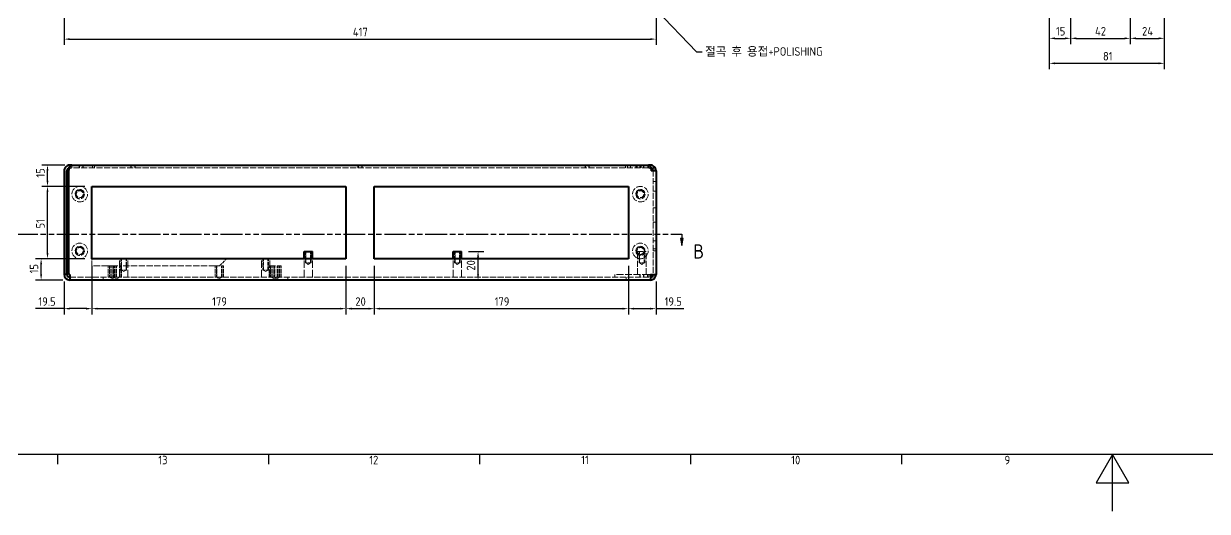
# Model space of a CAD drawing. Header units: millimetres. Extents: x 0 to 2378, y 0 to 1682.
# Drawn here: x 422 to 1256, y 0 to 344 of the extents above; entities that cross this region are included whole.
import ezdxf

# ---------------------------------------------------------------- set-up
doc = ezdxf.new("R2010")
doc.units = ezdxf.units.MM
doc.header["$LTSCALE"] = 2
for name, pattern in [('CHAIN', [0.3543, 0.2362, -0.0295, 0.0591, -0.0295]), ('DASHED', [0.2067, 0.1654, -0.0413]), ('DOUBLE_DASH_CHAIN', [1.2403, 0.6614, -0.0827, 0.1654, -0.0827, 0.1654, -0.0827])]:
    doc.linetypes.add(name, pattern=pattern)
doc.layers.get('0').update_dxf_attribs({"color": 3, "lineweight": 25})
for name, color, linetype, lineweight in [('가려진 것(ISO)', 2, 'DASHED', 18), ('가시적인 것(ISO)', 3, 'Continuous', 40), ('경계(ISO)', 7, 'Continuous', 25), ('기호(ISO)', 5, 'Continuous', 25), ('단면선(ISO)', 7, 'CHAIN', 25), ('치수(ISO)', 2, 'Continuous', 25)]:
    doc.layers.add(name, color=color, linetype=linetype, lineweight=lineweight)
doc.styles.add('문자 텍스트_M2B', font='isocp.shx')
doc.styles.add('부품번호텍스트_PSTEK_POSCO', font='isocp.shx')
doc.styles.add('치수 텍스트_PSTEK_POSCO', font='isocp.shx')
doc.dimstyles.new('치수_PSTEK_POSCO', dxfattribs={"dimscale": 2, "dimtxt": 3, "dimasz": 2, "dimexe": 2, "dimexo": 2.5, "dimgap": 1, "dimtad": 1, "dimrnd": 1e-08, "dimdsep": 46, "dimtxsty": '치수 텍스트_PSTEK_POSCO', "dimcen": 0.09, "dimdle": 10, "dimclrd": 7, "dimclre": 7, "dimclrt": 2, "dimadec": 1, "dimazin": 2, "dimtfac": 1, "dimtmove": 0, "dimatfit": 3, "dimfxl": 0, "dimtolj": 1, "dimlwd": -1, "dimlwe": -1, "dimarcsym": 0})
doc.dimstyles.new('치수_PSTEK_POSCO$7', dxfattribs={"dimscale": 2, "dimtxt": 3, "dimasz": 2, "dimexe": 2, "dimexo": 2.5, "dimgap": 1, "dimtad": 1, "dimrnd": 1e-08, "dimdsep": 46, "dimtxsty": '치수 텍스트_PSTEK_POSCO', "dimcen": 0.09, "dimdle": 10, "dimclrd": 7, "dimclre": 7, "dimclrt": 2, "dimadec": 1, "dimazin": 2, "dimtfac": 1, "dimtmove": 0, "dimatfit": 3, "dimfxl": 0, "dimtolj": 1, "dimlwd": -1, "dimlwe": -1, "dimarcsym": 0})

# ---------------------------------------------------------------- blocks, each defined once
blk = doc.blocks.new('경계 Default Border')
at = {"layer": '경계(ISO)'}
for p, q in [((222.94, 20), (222.94, 16.6)), ((297.25, 20), (297.25, 16.6)), ((371.56, 20), (371.56, 16.6)), ((445.88, 20), (445.88, 16.6)), ((520.19, 20), (520.19, 16.6))]:
    blk.add_line(p, q, dxfattribs=at)
at = {"layer": '경계(ISO)', "flags": 128}
for points in [[(20, 20), (20, 821), (1169, 821), (1169, 20), (20, 20)], [(594.5, 0), (594.5, 20), (588.73, 10), (600.27, 10), (594.5, 20)]]:
    blk.add_lwpolyline(points, dxfattribs=at)
at = {"layer": '경계(ISO)', "color": 2, "char_height": 3, "attachment_point": 7, "style": '문자 텍스트_M2B'}
for s, insert in [('13', (258.41, 16.57)), ('12', (332.72, 16.57)), ('11', (407.37, 16.6)), ('10', (481.35, 16.57)), ('9', (556.49, 16.57))]:
    blk.add_mtext(s, dxfattribs=dict(at, insert=insert))
blk = doc.blocks.new('2dTransSection1')
at = {"layer": '단면선(ISO)', "linetype": 'Continuous'}
for p, q in [((207.76, 96.16), (208.26, 93.66)), ((208.76, 96.16), (207.76, 96.16)), ((208.26, 97.66), (212.09, 97.66)), ((208.26, 97.66), (208.26, 96.16)), ((208.26, 96.16), (208.26, 93.66)), ((208.26, 93.66), (208.76, 96.16)), ((438.98, 97.66), (442.82, 97.66)), ((442.32, 96.16), (442.82, 93.66)), ((443.32, 96.16), (442.32, 96.16)), ((442.82, 97.66), (442.82, 96.16)), ((442.82, 96.16), (442.82, 93.66)), ((442.82, 93.66), (443.32, 96.16))]:
    blk.add_line(p, q, dxfattribs=at)
at = {"layer": '단면선(ISO)', "linetype": 'DOUBLE_DASH_CHAIN', "ltscale": 5.81331}
blk.add_line((208.26, 97.66), (442.82, 97.66), dxfattribs=at)
at = {"layer": '단면선(ISO)', "linetype": 'Continuous', "flags": 128}
for points in [[(207.76, 96.16), (208.26, 93.66), (208.76, 96.16), (207.76, 96.16)], [(442.32, 96.16), (442.82, 93.66), (443.32, 96.16), (442.32, 96.16)]]:
    blk.add_lwpolyline(points, dxfattribs=at)
at = {"layer": '단면선(ISO)'}
for points in [[(207.76, 96.16), (208.26, 93.66), (208.76, 96.16), (207.76, 96.16)], [(442.32, 96.16), (442.82, 93.66), (443.32, 96.16), (442.32, 96.16)]]:
    blk.add_solid(points, dxfattribs=at)
at = {"layer": '단면선(ISO)', "char_height": 5, "attachment_point": 7, "style": '부품번호텍스트_PSTEK_POSCO'}
for insert in [(200.83, 89.05), (446.84, 89.05)]:
    blk.add_mtext('B', dxfattribs=dict(at, insert=insert))
blk = doc.blocks.new('*D48')
at = {"layer": 'Defpoints', "color": 0, "transparency": 16777216}
for p in [(469.97, 177.96), (450.47, 166.96), (469.97, 142.79)]:
    blk.add_point(p, dxfattribs=at)
at = {"layer": '치수(ISO)', "color": 7, "transparency": 16777216}
for p, q in [((469.97, 172.96), (469.97, 138.79)), ((450.47, 161.96), (450.47, 138.79)), ((450.47, 142.79), (430.29, 142.79)), ((465.97, 142.79), (454.47, 142.79))]:
    blk.add_line(p, q, dxfattribs=at)
for points in [[(454.47, 143.46), (454.47, 142.13), (450.47, 142.79)], [(465.97, 143.46), (465.97, 142.13), (469.97, 142.79)]]:
    blk.add_solid(points, dxfattribs=at)
at = {"layer": '치수(ISO)', "color": 2, "transparency": 16777216, "insert": (432.29, 147.79), "char_height": 6, "attachment_point": 4, "style": '치수 텍스트_PSTEK_POSCO'}
blk.add_mtext('\\A1;19.5', dxfattribs=at)
blk = doc.blocks.new('*D49')
at = {"layer": 'Defpoints', "color": 0, "transparency": 16777216}
for p in [(469.97, 177.96), (648.97, 177.96), (648.97, 142.79)]:
    blk.add_point(p, dxfattribs=at)
at = {"layer": '치수(ISO)', "color": 7, "transparency": 16777216}
for p, q in [((469.97, 172.96), (469.97, 138.79)), ((648.97, 172.96), (648.97, 138.79)), ((473.97, 142.79), (644.97, 142.79))]:
    blk.add_line(p, q, dxfattribs=at)
for points in [[(473.97, 143.46), (473.97, 142.13), (469.97, 142.79)], [(644.97, 143.46), (644.97, 142.13), (648.97, 142.79)]]:
    blk.add_solid(points, dxfattribs=at)
at = {"layer": '치수(ISO)', "color": 2, "transparency": 16777216, "insert": (554.73, 147.79), "char_height": 6, "attachment_point": 4, "style": '치수 텍스트_PSTEK_POSCO'}
blk.add_mtext('\\A1;179', dxfattribs=at)
blk = doc.blocks.new('*D50')
at = {"layer": 'Defpoints', "color": 0, "transparency": 16777216}
for p in [(648.97, 177.96), (668.97, 177.96), (668.97, 142.79)]:
    blk.add_point(p, dxfattribs=at)
at = {"layer": '치수(ISO)', "color": 7, "transparency": 16777216}
for p, q in [((648.97, 172.96), (648.97, 138.79)), ((668.97, 172.96), (668.97, 138.79)), ((652.97, 142.79), (664.97, 142.79))]:
    blk.add_line(p, q, dxfattribs=at)
for points in [[(652.97, 143.46), (652.97, 142.13), (648.97, 142.79)], [(664.97, 143.46), (664.97, 142.13), (668.97, 142.79)]]:
    blk.add_solid(points, dxfattribs=at)
at = {"layer": '치수(ISO)', "color": 2, "transparency": 16777216, "insert": (655.61, 147.79), "char_height": 6, "attachment_point": 4, "style": '치수 텍스트_PSTEK_POSCO'}
blk.add_mtext('\\A1;20', dxfattribs=at)
blk = doc.blocks.new('*D51')
at = {"layer": 'Defpoints', "color": 0, "transparency": 16777216}
for p in [(668.97, 177.96), (847.97, 177.96), (847.97, 142.79)]:
    blk.add_point(p, dxfattribs=at)
at = {"layer": '치수(ISO)', "color": 7, "transparency": 16777216}
for p, q in [((668.97, 172.96), (668.97, 138.79)), ((847.97, 172.96), (847.97, 138.79)), ((672.97, 142.79), (843.97, 142.79))]:
    blk.add_line(p, q, dxfattribs=at)
for points in [[(672.97, 143.46), (672.97, 142.13), (668.97, 142.79)], [(843.97, 143.46), (843.97, 142.13), (847.97, 142.79)]]:
    blk.add_solid(points, dxfattribs=at)
at = {"layer": '치수(ISO)', "color": 2, "transparency": 16777216, "insert": (753.73, 147.79), "char_height": 6, "attachment_point": 4, "style": '치수 텍스트_PSTEK_POSCO'}
blk.add_mtext('\\A1;179', dxfattribs=at)
blk = doc.blocks.new('*D52')
at = {"layer": 'Defpoints', "color": 0, "transparency": 16777216}
for p in [(847.97, 177.96), (867.47, 166.96), (867.47, 142.79)]:
    blk.add_point(p, dxfattribs=at)
at = {"layer": '치수(ISO)', "color": 7, "transparency": 16777216}
for p, q in [((847.97, 172.96), (847.97, 138.79)), ((867.47, 161.96), (867.47, 138.79)), ((851.97, 142.79), (863.47, 142.79)), ((867.47, 142.79), (887.14, 142.79))]:
    blk.add_line(p, q, dxfattribs=at)
for points in [[(851.97, 143.46), (851.97, 142.13), (847.97, 142.79)], [(863.47, 143.46), (863.47, 142.13), (867.47, 142.79)]]:
    blk.add_solid(points, dxfattribs=at)
at = {"layer": '치수(ISO)', "color": 2, "transparency": 16777216, "insert": (873.47, 147.79), "char_height": 6, "attachment_point": 4, "style": '치수 텍스트_PSTEK_POSCO'}
blk.add_mtext('\\A1;19.5', dxfattribs=at)
blk = doc.blocks.new('*D53')
at = {"layer": 'Defpoints', "color": 0, "transparency": 16777216}
for p in [(434.24, 177.96), (469.97, 177.96), (454.47, 162.96)]:
    blk.add_point(p, dxfattribs=at)
at = {"layer": '치수(ISO)', "color": 7, "transparency": 16777216}
for p, q in [((464.97, 177.96), (430.24, 177.96)), ((434.24, 166.96), (434.24, 173.96)), ((449.47, 162.96), (430.24, 162.96))]:
    blk.add_line(p, q, dxfattribs=at)
for points in [[(433.58, 173.96), (434.91, 173.96), (434.24, 177.96)], [(433.58, 166.96), (434.91, 166.96), (434.24, 162.96)]]:
    blk.add_solid(points, dxfattribs=at)
at = {"layer": '치수(ISO)', "color": 2, "transparency": 16777216, "insert": (429.24, 167.62), "char_height": 6, "attachment_point": 4, "rotation": 90, "style": '치수 텍스트_PSTEK_POSCO'}
blk.add_mtext('\\A1;15', dxfattribs=at)
blk = doc.blocks.new('*D54')
at = {"layer": 'Defpoints', "color": 0, "transparency": 16777216}
for p in [(438.74, 228.96), (469.97, 228.96), (469.97, 177.96)]:
    blk.add_point(p, dxfattribs=at)
at = {"layer": '치수(ISO)', "color": 7, "transparency": 16777216}
for p, q in [((464.97, 228.96), (434.74, 228.96)), ((438.74, 181.96), (438.74, 224.96)), ((464.97, 177.96), (434.74, 177.96))]:
    blk.add_line(p, q, dxfattribs=at)
for points in [[(438.08, 224.96), (439.41, 224.96), (438.74, 228.96)], [(438.08, 181.96), (439.41, 181.96), (438.74, 177.96)]]:
    blk.add_solid(points, dxfattribs=at)
at = {"layer": '치수(ISO)', "color": 2, "transparency": 16777216, "insert": (433.74, 199.28), "char_height": 6, "attachment_point": 4, "rotation": 90, "style": '치수 텍스트_PSTEK_POSCO'}
blk.add_mtext('\\A1;51', dxfattribs=at)
blk = doc.blocks.new('*D55')
at = {"layer": 'Defpoints', "color": 0, "transparency": 16777216}
for p in [(438.74, 243.96), (455.88, 243.96), (469.97, 228.96)]:
    blk.add_point(p, dxfattribs=at)
at = {"layer": '치수(ISO)', "color": 7, "transparency": 16777216}
for p, q in [((450.88, 243.96), (434.74, 243.96)), ((438.74, 232.96), (438.74, 239.96)), ((464.97, 228.96), (434.74, 228.96))]:
    blk.add_line(p, q, dxfattribs=at)
for points in [[(438.08, 239.96), (439.41, 239.96), (438.74, 243.96)], [(438.08, 232.96), (439.41, 232.96), (438.74, 228.96)]]:
    blk.add_solid(points, dxfattribs=at)
at = {"layer": '치수(ISO)', "color": 2, "transparency": 16777216, "insert": (433.74, 235.16), "char_height": 6, "attachment_point": 4, "rotation": 90, "style": '치수 텍스트_PSTEK_POSCO'}
blk.add_mtext('\\A1;15', dxfattribs=at)
blk = doc.blocks.new('*D68')
at = {"layer": 'Defpoints', "color": 0, "transparency": 16777216}
for p in [(730.42, 182.96), (742.08, 182.96), (742.08, 162.96)]:
    blk.add_point(p, dxfattribs=at)
at = {"layer": '치수(ISO)', "color": 7, "transparency": 16777216}
for p, q in [((735.42, 182.96), (746.08, 182.96)), ((742.08, 166.96), (742.08, 178.96))]:
    blk.add_line(p, q, dxfattribs=at)
for points in [[(741.41, 178.96), (742.75, 178.96), (742.08, 182.96)], [(741.41, 166.96), (742.75, 166.96), (742.08, 162.96)]]:
    blk.add_solid(points, dxfattribs=at)
at = {"layer": '치수(ISO)', "color": 2, "transparency": 16777216, "insert": (737.08, 169.58), "char_height": 6, "attachment_point": 4, "rotation": 90, "style": '치수 텍스트_PSTEK_POSCO'}
blk.add_mtext('\\A1;20', dxfattribs=at)
blk = doc.blocks.new('*D76')
at = {"layer": 'Defpoints', "color": 0, "transparency": 16777216}
for p in [(1159.55, 377.75), (1144.55, 358.66), (1159.55, 333.24)]:
    blk.add_point(p, dxfattribs=at)
at = {"layer": '치수(ISO)', "color": 7, "transparency": 16777216}
for p, q in [((1159.55, 372.75), (1159.55, 329.24)), ((1144.55, 353.66), (1144.55, 329.24)), ((1148.55, 333.24), (1155.55, 333.24))]:
    blk.add_line(p, q, dxfattribs=at)
for points in [[(1148.55, 333.91), (1148.55, 332.58), (1144.55, 333.24)], [(1155.55, 333.91), (1155.55, 332.58), (1159.55, 333.24)]]:
    blk.add_solid(points, dxfattribs=at)
at = {"layer": '치수(ISO)', "color": 2, "transparency": 16777216, "insert": (1149.2, 338.24), "char_height": 6, "attachment_point": 4, "style": '치수 텍스트_PSTEK_POSCO'}
blk.add_mtext('\\A1;15', dxfattribs=at)
blk = doc.blocks.new('*D77')
at = {"layer": 'Defpoints', "color": 0, "transparency": 16777216}
for p in [(1159.55, 377.75), (1201.55, 377.75), (1201.55, 333.24)]:
    blk.add_point(p, dxfattribs=at)
at = {"layer": '치수(ISO)', "color": 7, "transparency": 16777216}
for p, q in [((1159.55, 372.75), (1159.55, 329.24)), ((1201.55, 372.75), (1201.55, 329.24)), ((1163.55, 333.24), (1197.55, 333.24))]:
    blk.add_line(p, q, dxfattribs=at)
for points in [[(1163.55, 333.91), (1163.55, 332.58), (1159.55, 333.24)], [(1197.55, 333.91), (1197.55, 332.58), (1201.55, 333.24)]]:
    blk.add_solid(points, dxfattribs=at)
at = {"layer": '치수(ISO)', "color": 2, "transparency": 16777216, "insert": (1176.77, 338.24), "char_height": 6, "attachment_point": 4, "style": '치수 텍스트_PSTEK_POSCO'}
blk.add_mtext('\\A1;42', dxfattribs=at)
blk = doc.blocks.new('*D78')
at = {"layer": 'Defpoints', "color": 0, "transparency": 16777216}
for p in [(1201.55, 377.75), (1225.55, 357.25), (1225.55, 333.24)]:
    blk.add_point(p, dxfattribs=at)
at = {"layer": '치수(ISO)', "color": 7, "transparency": 16777216}
for p, q in [((1201.55, 372.75), (1201.55, 329.24)), ((1225.55, 352.25), (1225.55, 329.24)), ((1205.55, 333.24), (1221.55, 333.24))]:
    blk.add_line(p, q, dxfattribs=at)
for points in [[(1205.55, 333.91), (1205.55, 332.58), (1201.55, 333.24)], [(1221.55, 333.91), (1221.55, 332.58), (1225.55, 333.24)]]:
    blk.add_solid(points, dxfattribs=at)
at = {"layer": '치수(ISO)', "color": 2, "transparency": 16777216, "insert": (1209.87, 338.24), "char_height": 6, "attachment_point": 4, "style": '치수 텍스트_PSTEK_POSCO'}
blk.add_mtext('\\A1;24', dxfattribs=at)
blk = doc.blocks.new('*D81')
at = {"layer": 'Defpoints', "color": 0, "transparency": 16777216}
for p in [(450.47, 356.66), (867.47, 357.25), (867.47, 332.7)]:
    blk.add_point(p, dxfattribs=at)
at = {"layer": '치수(ISO)', "color": 7, "transparency": 16777216}
for p, q in [((450.47, 351.66), (450.47, 328.7)), ((867.47, 352.25), (867.47, 328.7)), ((454.47, 332.7), (863.47, 332.7))]:
    blk.add_line(p, q, dxfattribs=at)
for points in [[(454.47, 333.36), (454.47, 332.03), (450.47, 332.7)], [(863.47, 333.36), (863.47, 332.03), (867.47, 332.7)]]:
    blk.add_solid(points, dxfattribs=at)
at = {"layer": '치수(ISO)', "color": 2, "transparency": 16777216, "insert": (653.87, 337.7), "char_height": 6, "attachment_point": 4, "style": '치수 텍스트_PSTEK_POSCO'}
blk.add_mtext('\\A1;417', dxfattribs=at)
blk = doc.blocks.new('*D82')
at = {"layer": 'Defpoints', "color": 0, "transparency": 16777216}
for p in [(1144.55, 358.66), (1225.55, 357.25), (1225.55, 315.64)]:
    blk.add_point(p, dxfattribs=at)
at = {"layer": '치수(ISO)', "color": 7, "transparency": 16777216}
for p, q in [((1144.55, 353.66), (1144.55, 311.64)), ((1225.55, 352.25), (1225.55, 311.64)), ((1148.55, 315.64), (1221.55, 315.64))]:
    blk.add_line(p, q, dxfattribs=at)
for points in [[(1148.55, 316.3), (1148.55, 314.97), (1144.55, 315.64)], [(1221.55, 316.3), (1221.55, 314.97), (1225.55, 315.64)]]:
    blk.add_solid(points, dxfattribs=at)
at = {"layer": '치수(ISO)', "color": 2, "transparency": 16777216, "insert": (1182.35, 320.64), "char_height": 6, "attachment_point": 4, "style": '치수 텍스트_PSTEK_POSCO'}
blk.add_mtext('\\A1;81', dxfattribs=at)

msp = doc.modelspace()

# ---------------------------------------------------------------- linework, layer by layer
at = {"layer": '가려진 것(ISO)', "ltscale": 0.788851}
for p, q in [((454.47, 241.963), (454.47, 242.791)), ((863.47, 241.963), (863.47, 242.791))]:
    msp.add_line(p, q, dxfattribs=at)
at = {"layer": '가려진 것(ISO)', "ltscale": 1.904597}
for p, q in [((454.47, 241.963), (455.884, 241.963)), ((455.884, 241.963), (455.884, 243.963)), ((460.97, 243.963), (460.97, 241.963)), ((461.241, 241.963), (461.241, 243.963)), ((463.7, 241.963), (463.7, 243.963)), ((463.97, 241.963), (463.97, 243.963)), ((470.47, 241.963), (470.47, 243.963)), ((471.884, 241.963), (471.884, 243.963)), ((497.47, 243.963), (497.47, 241.963)), ((497.741, 241.963), (497.741, 243.963)), ((500.2, 241.963), (500.2, 243.963)), ((500.47, 241.963), (500.47, 243.963)), ((657.47, 243.963), (657.47, 241.963)), ((657.741, 241.963), (657.741, 243.963)), ((660.2, 241.963), (660.2, 243.963)), ((660.47, 241.963), (660.47, 243.963)), ((817.47, 243.963), (817.47, 241.963)), ((817.741, 241.963), (817.741, 243.963)), ((820.2, 241.963), (820.2, 243.963)), ((820.47, 241.963), (820.47, 243.963)), ((846.056, 241.963), (846.056, 243.963)), ((847.47, 243.963), (847.47, 241.963)), ((849.47, 243.963), (849.47, 241.963)), ((853.22, 241.963), (853.22, 243.963)), ((853.97, 243.963), (853.97, 241.963)), ((854.241, 241.963), (854.241, 243.963)), ((855.97, 243.963), (855.97, 241.963)), ((856.241, 241.963), (856.241, 243.963)), ((856.47, 243.963), (856.47, 241.963)), ((856.7, 241.963), (856.7, 243.963)), ((856.97, 241.963), (856.97, 243.963)), ((858.7, 241.963), (858.7, 243.963)), ((858.97, 241.963), (858.97, 243.963)), ((861.72, 241.963), (861.72, 243.963)), ((862.056, 241.963), (862.056, 243.963)), ((862.056, 241.963), (863.47, 241.963)), ((865.47, 232.463), (867.47, 232.463)), ((865.47, 225.463), (867.47, 225.463)), ((865.47, 213.813), (867.47, 213.813)), ((865.47, 203.813), (867.47, 203.813)), ((865.47, 190.463), (867.47, 190.463)), ((865.47, 184.963), (867.47, 184.963)), ((865.47, 183.463), (867.47, 183.463)), ((838.47, 164.963), (838.47, 166.963)), ((855.97, 166.963), (855.97, 164.963)), ((856.241, 164.963), (856.241, 166.963)), ((858.7, 164.963), (858.7, 166.963)), ((858.97, 164.963), (858.97, 166.963)), ((861.47, 166.963), (861.47, 164.963)), ((862.47, 164.963), (862.47, 166.963)), ((865.47, 166.963), (865.47, 164.963)), ((477.97, 164.963), (477.97, 162.963)), ((607.97, 164.963), (607.97, 162.963)), ((846.47, 164.963), (846.47, 162.963)), ((865.47, 164.963), (863.47, 164.963))]:
    msp.add_line(p, q, dxfattribs=at)
at = {"layer": '가려진 것(ISO)', "ltscale": 13.100196}
msp.add_line((862.056, 241.963), (455.884, 241.963), dxfattribs=at)
at = {"layer": '가려진 것(ISO)', "ltscale": 12.613173}
msp.add_line((865.47, 239.963), (865.47, 166.963), dxfattribs=at)
at = {"layer": '가려진 것(ISO)', "ltscale": 4.761642}
msp.add_line((469.97, 172.963), (469.97, 177.963), dxfattribs=at)
at = {"layer": '가려진 것(ISO)', "ltscale": 15.72327}
for p, q in [((489.52, 164.963), (489.52, 177.963)), ((495.42, 164.963), (495.42, 177.963)), ((589.52, 164.963), (589.52, 177.963)), ((595.42, 164.963), (595.42, 177.963)), ((619.52, 164.963), (619.52, 177.963)), ((625.42, 164.963), (625.42, 177.963)), ((724.52, 164.963), (724.52, 177.963)), ((730.42, 164.963), (730.42, 177.963))]:
    msp.add_line(p, q, dxfattribs=at)
at = {"layer": '가려진 것(ISO)', "ltscale": 7.618686}
for p, q in [((490.47, 177.963), (490.47, 169.963)), ((490.849, 169.963), (490.849, 177.963)), ((494.091, 169.963), (494.091, 177.963)), ((494.47, 169.963), (494.47, 177.963)), ((590.47, 177.963), (590.47, 169.963)), ((590.849, 169.963), (590.849, 177.963)), ((594.091, 169.963), (594.091, 177.963)), ((594.47, 169.963), (594.47, 177.963)), ((620.47, 182.963), (620.47, 174.963)), ((620.849, 174.963), (620.849, 182.963)), ((624.091, 174.963), (624.091, 182.963)), ((624.47, 174.963), (624.47, 182.963)), ((725.47, 182.963), (725.47, 174.963)), ((725.849, 174.963), (725.849, 182.963)), ((729.091, 174.963), (729.091, 182.963)), ((729.47, 174.963), (729.47, 182.963)), ((855.47, 182.963), (855.47, 174.963)), ((855.849, 174.963), (855.849, 182.963)), ((859.091, 174.963), (859.091, 182.963)), ((859.47, 174.963), (859.47, 182.963)), ((481.52, 164.963), (481.52, 172.963)), ((482.47, 172.963), (482.47, 164.963)), ((482.849, 164.963), (482.849, 172.963)), ((484.02, 164.963), (484.02, 172.963)), ((484.97, 172.963), (484.97, 164.963)), ((485.403, 164.963), (485.403, 172.963)), ((486.091, 164.963), (486.091, 172.963)), ((486.47, 164.963), (486.47, 172.963)), ((487.42, 164.963), (487.42, 172.963)), ((489.537, 164.963), (489.537, 172.963)), ((489.97, 164.963), (489.97, 172.963)), ((490.92, 164.963), (490.92, 172.963)), ((556.77, 164.963), (556.77, 172.963)), ((557.72, 172.963), (557.72, 164.963)), ((558.099, 164.963), (558.099, 172.963)), ((561.341, 164.963), (561.341, 172.963)), ((561.72, 164.963), (561.72, 172.963)), ((562.67, 164.963), (562.67, 172.963)), ((595.02, 164.963), (595.02, 172.963)), ((595.97, 172.963), (595.97, 164.963)), ((596.403, 164.963), (596.403, 172.963)), ((597.52, 164.963), (597.52, 172.963)), ((598.47, 172.963), (598.47, 164.963)), ((598.849, 164.963), (598.849, 172.963)), ((600.537, 164.963), (600.537, 172.963)), ((600.97, 164.963), (600.97, 172.963)), ((601.92, 164.963), (601.92, 172.963)), ((602.091, 164.963), (602.091, 172.963)), ((602.47, 164.963), (602.47, 172.963)), ((603.42, 164.963), (603.42, 172.963))]:
    msp.add_line(p, q, dxfattribs=at)
at = {"layer": '가려진 것(ISO)', "ltscale": 6.734019}
msp.add_line((559.97, 172.963), (564.97, 177.963), dxfattribs=at)
at = {"layer": '가려진 것(ISO)', "ltscale": 11.209118}
for p, q in [((854.52, 182.963), (860.42, 182.963)), ((556.77, 172.963), (562.67, 172.963))]:
    msp.add_line(p, q, dxfattribs=at)
at = {"layer": '가려진 것(ISO)', "ltscale": 12.901145}
for p, q in [((854.52, 166.963), (854.52, 182.963)), ((860.42, 166.963), (860.42, 182.963))]:
    msp.add_line(p, q, dxfattribs=at)
at = {"layer": '가려진 것(ISO)', "ltscale": 13.969521}
msp.add_line((481.52, 172.963), (469.97, 172.963), dxfattribs=at)
at = {"layer": '가려진 것(ISO)', "ltscale": 3.982702}
msp.add_line((481.52, 172.963), (484.02, 172.963), dxfattribs=at)
at = {"layer": '가려진 것(ISO)', "ltscale": 13.108968}
for p, q in [((484.02, 172.963), (490.92, 172.963)), ((595.02, 172.963), (601.92, 172.963))]:
    msp.add_line(p, q, dxfattribs=at)
at = {"layer": '가려진 것(ISO)', "ltscale": 5.983681}
for p, q in [((494.47, 169.963), (490.47, 169.963)), ((594.47, 169.963), (590.47, 169.963)), ((624.47, 174.963), (620.47, 174.963)), ((729.47, 174.963), (725.47, 174.963)), ((859.47, 174.963), (855.47, 174.963))]:
    msp.add_line(p, q, dxfattribs=at)
at = {"layer": '가려진 것(ISO)', "ltscale": 1.800898}
for p, q in [((492.47, 168.989), (490.849, 169.963)), ((492.47, 168.989), (494.091, 169.963)), ((592.47, 168.989), (590.849, 169.963)), ((592.47, 168.989), (594.091, 169.963)), ((622.47, 173.989), (620.849, 174.963)), ((622.47, 173.989), (624.091, 174.963)), ((727.47, 173.989), (725.849, 174.963)), ((727.47, 173.989), (729.091, 174.963)), ((857.47, 173.989), (855.849, 174.963)), ((857.47, 173.989), (859.091, 174.963)), ((484.47, 163.989), (482.849, 164.963)), ((484.47, 163.989), (486.091, 164.963)), ((559.72, 163.989), (558.099, 164.963)), ((559.72, 163.989), (561.341, 164.963)), ((600.47, 163.989), (598.849, 164.963)), ((600.47, 163.989), (602.091, 164.963))]:
    msp.add_line(p, q, dxfattribs=at)
at = {"layer": '가려진 것(ISO)', "ltscale": 13.274069}
msp.add_line((556.77, 172.963), (490.92, 172.963), dxfattribs=at)
at = {"layer": '가려진 것(ISO)', "ltscale": 2.969341}
msp.add_line((601.92, 172.963), (603.42, 172.963), dxfattribs=at)
at = {"layer": '가려진 것(ISO)', "ltscale": 14.513788}
msp.add_line((862.47, 166.963), (838.47, 166.963), dxfattribs=at)
at = {"layer": '가려진 것(ISO)', "ltscale": 0.952248}
msp.add_line((862.47, 166.963), (863.47, 166.963), dxfattribs=at)
at = {"layer": '가려진 것(ISO)', "ltscale": 13.017849}
msp.add_line((454.47, 164.963), (863.47, 164.963), dxfattribs=at)
at = {"layer": '가려진 것(ISO)', "ltscale": 2.296422}
for p, q in [((487.47, 163.721), (485.403, 164.963)), ((487.47, 163.721), (489.537, 164.963)), ((598.47, 163.721), (596.403, 164.963)), ((598.47, 163.721), (600.537, 164.963))]:
    msp.add_line(p, q, dxfattribs=at)
at = {"layer": '가려진 것(ISO)', "ltscale": 0.255081}
msp.add_line((864.47, 165.231), (864.47, 164.963), dxfattribs=at)
at = {"layer": '가려진 것(ISO)', "ltscale": 13.932237}
for centre in [(461.47, 223.463), (856.47, 223.463), (461.47, 183.463), (856.47, 183.463)]:
    msp.add_circle(centre, 5.5, dxfattribs=at)
at = {"layer": '가려진 것(ISO)', "ltscale": 12.349028}
for centre in [(461.47, 223.463), (856.47, 223.463), (461.47, 183.463), (856.47, 183.463)]:
    msp.add_circle(centre, 3.25, dxfattribs=at)
at = {"layer": '가려진 것(ISO)', "ltscale": 12.45542}
for centre in [(461.47, 223.463), (856.47, 223.463), (461.47, 183.463), (856.47, 183.463)]:
    msp.add_circle(centre, 2.458, dxfattribs=at)
at = {"layer": '가려진 것(ISO)', "ltscale": 3.638059}
for centre, start, end in [((455.884, 239.963), 90, 180), ((862.056, 239.963), 0, 90)]:
    msp.add_arc(centre, 2, start, end, dxfattribs=at)
at = {"layer": '가려진 것(ISO)', "ltscale": 0.439225}
for centre, start, end in [((454.47, 239.963), 90, 99.365539), ((863.47, 239.963), 80.634461, 90)]:
    msp.add_arc(centre, 2, start, end, dxfattribs=at)
at = {"layer": '가려진 것(ISO)', "ltscale": 11.399102}
for centre in [(461.47, 223.463), (856.47, 223.463), (461.47, 183.463), (856.47, 183.463)]:
    msp.add_arc(centre, 3, 350, 260, dxfattribs=at)
at = {"layer": '가시적인 것(ISO)'}
for p, q in [((455.884, 243.963), (454.47, 243.963)), ((454.47, 242.791), (454.47, 243.963)), ((455.884, 243.963), (862.056, 243.963)), ((863.47, 243.963), (862.056, 243.963)), ((863.47, 242.791), (863.47, 243.963)), ((450.47, 239.963), (450.47, 166.963)), ((452.47, 166.963), (452.47, 239.963)), ((453.884, 166.963), (453.884, 239.963)), ((867.47, 239.963), (864.056, 239.963)), ((867.47, 239.963), (867.47, 166.963)), ((469.97, 228.963), (648.97, 228.963)), ((469.97, 177.963), (469.97, 228.963)), ((648.97, 228.963), (648.97, 177.963)), ((668.97, 228.963), (847.97, 228.963)), ((668.97, 177.963), (668.97, 228.963)), ((847.97, 228.963), (847.97, 177.963)), ((648.97, 177.963), (469.97, 177.963)), ((619.52, 182.963), (625.42, 182.963)), ((619.52, 177.963), (619.52, 182.963)), ((625.42, 177.963), (625.42, 182.963)), ((847.97, 177.963), (668.97, 177.963)), ((724.52, 182.963), (730.42, 182.963)), ((724.52, 177.963), (724.52, 182.963)), ((730.42, 177.963), (730.42, 182.963)), ((452.47, 166.963), (450.47, 166.963)), ((454.47, 166.963), (453.884, 166.963)), ((454.47, 166.963), (454.47, 162.963)), ((863.47, 166.963), (867.47, 166.963)), ((863.47, 166.963), (863.47, 162.963)), ((864.47, 166.963), (864.47, 165.231)), ((863.47, 162.963), (454.47, 162.963))]:
    msp.add_line(p, q, dxfattribs=at)
for centre, radius, start, end in [((454.47, 239.963), 2, 99.365539, 180), ((863.47, 239.963), 2, 45, 80.634461), ((863.47, 239.963), 4, 0, 45), ((863.47, 239.963), 2, 0, 45), ((454.47, 166.963), 4, 180, 270), ((454.47, 166.963), 2, 180, 270), ((863.47, 166.963), 2, 270, 0), ((863.47, 166.963), 4, 270, 0)]:
    msp.add_arc(centre, radius, start, end, dxfattribs=at)
for points, knots in [([(454.47, 243.963), (453.215, 243.963), (451.976, 243.333), (451.237, 242.319), (450.743, 241.64), (450.47, 240.803), (450.47, 239.963)], [-1.5707963, -1.5707963, -1.5707963, -1.5707963, -0.629655, -0.629655, -0.629655, 0, 0, 0, 0]), ([(453.884, 239.963), (453.884, 241.218), (454.2, 242.457), (454.707, 243.196), (455.046, 243.69), (455.465, 243.963), (455.884, 243.963)], [0, 0, 0, 0, 0.9411413, 0.9411413, 0.9411413, 1.5707963, 1.5707963, 1.5707963, 1.5707963]), ([(862.056, 243.963), (862.683, 243.963), (863.303, 243.333), (863.673, 242.319), (863.92, 241.64), (864.056, 240.803), (864.056, 239.963)], [-1.5707963, -1.5707963, -1.5707963, -1.5707963, -0.629655, -0.629655, -0.629655, 0, 0, 0, 0]), ([(864.884, 241.377), (865.12, 241.613), (865.356, 241.849), (865.827, 242.32), (866.063, 242.556), (866.299, 242.791)], [0, 0, 0, 0, 0.1, 0.1, 0.2, 0.2, 0.2, 0.2])]:
    msp.add_open_spline(points, degree=3, knots=knots, dxfattribs=at)
msp.add_open_spline([(866.299, 242.791), (865.558, 243.532), (864.517, 243.963), (863.47, 243.963)], degree=3, dxfattribs=at)

# ---------------------------------------------------------------- block references
at = {"xscale": 2, "yscale": 2, "zscale": 2}
msp.add_blockref('경계 Default Border', (0, 0), dxfattribs=at)
at = {"layer": '단면선(ISO)', "xscale": 2, "yscale": 2, "zscale": 2}
msp.add_blockref('2dTransSection1', (0, 0), dxfattribs=at)

# ---------------------------------------------------------------- texts
at = {"layer": '기호(ISO)', "color": 2, "insert": (902.036, 323.679), "char_height": 6, "width": 96.97974, "attachment_point": 4, "style": '치수 텍스트_PSTEK_POSCO'}
msp.add_mtext('{\\fISOCP|b0|i0;\\H6.0000;절곡 후 용접+POLISHING}', dxfattribs=at)

# ---------------------------------------------------------------- dimensions: what is measured, and where the dimension line sits
at = {"layer": '치수(ISO)', "color": 7}
for base, p1, p2, angle, override, picture, middle in [((1159.545, 333.242), (1144.545, 358.659), (1159.545, 377.745), 180, {"dimdec": 2, "dimtp": 0, "dimtm": 0, "dimtdec": 2, "dimtofl": 0, "dimatfit": 1}, '*D76', (1152.025, 333.242)), ((1201.545, 333.242), (1159.545, 377.745), (1201.545, 377.745), 180, {"dimdec": 2, "dimtp": 0, "dimtm": 0, "dimtdec": 2, "dimtofl": 0, "dimatfit": 1}, '*D77', (1180.545, 333.242)), ((1225.545, 333.242), (1201.545, 377.745), (1225.545, 357.245), 180, {"dimdec": 2, "dimtp": 0, "dimtm": 0, "dimtdec": 2, "dimtofl": 0, "dimatfit": 1}, '*D78', (1213.545, 333.242)), ((438.744, 243.963), (469.97, 228.963), (455.884, 243.963), 90, {"dimdec": 2, "dimtp": 0, "dimtm": 0, "dimtdec": 2, "dimtofl": 0, "dimatfit": 1}, '*D55', (438.744, 237.983)), ((438.744, 228.963), (469.97, 177.963), (469.97, 228.963), 90, {"dimdec": 2, "dimtp": 0, "dimtm": 0, "dimtdec": 2, "dimtofl": 0, "dimatfit": 1}, '*D54', (438.744, 201.983)), ((434.244, 177.963), (454.47, 162.963), (469.97, 177.963), 90, {"dimdec": 2, "dimtp": 0, "dimtm": 0, "dimtdec": 2, "dimtofl": 0, "dimatfit": 1}, '*D53', (434.244, 170.443)), ((469.97, 142.792), (450.47, 166.963), (469.97, 177.963), 180, {"dimdec": 2, "dimtp": 0, "dimtm": 0, "dimtdec": 2, "dimtofl": 0, "dimatfit": 2}, '*D48', (438.122, 142.792)), ((648.97, 142.792), (469.97, 177.963), (648.97, 177.963), 180, {"dimdec": 2, "dimtp": 0, "dimtm": 0, "dimtdec": 2, "dimtofl": 0, "dimatfit": 1}, '*D49', (559.74, 142.792)), ((668.97, 142.792), (648.97, 177.963), (668.97, 177.963), 180, {"dimdec": 2, "dimtp": 0, "dimtm": 0, "dimtdec": 2, "dimtofl": 0, "dimatfit": 1}, '*D50', (658.99, 142.792)), ((847.97, 142.792), (668.97, 177.963), (847.97, 177.963), 180, {"dimdec": 2, "dimtp": 0, "dimtm": 0, "dimtdec": 2, "dimtofl": 0, "dimatfit": 1}, '*D51', (758.74, 142.792)), ((742.079, 182.963), (742.079, 162.963), (730.42, 182.963), 90, {"dimdec": 2, "dimse1": 1, "dimtp": 0, "dimtm": 0, "dimtdec": 2, "dimtofl": 0, "dimatfit": 1}, '*D68', (742.079, 172.963)), ((867.47, 142.792), (847.97, 177.963), (867.47, 166.963), 180, {"dimdec": 2, "dimtp": 0, "dimtm": 0, "dimtdec": 2, "dimtofl": 0, "dimatfit": 2}, '*D52', (879.305, 142.792))]:
    dim = msp.add_linear_dim(base=base, p1=p1, p2=p2, angle=angle, dimstyle='치수_PSTEK_POSCO', override=override, dxfattribs=at)
    dim.commit()
    dim.dimension.update_dxf_attribs({"geometry": picture, "text_midpoint": middle, "dimtype": 160})
for base, p1, p2, picture, middle in [((1225.545, 315.638), (1144.545, 358.659), (1225.545, 357.245), '*D82', (1185.045, 315.638)), ((867.47, 332.695), (450.47, 356.659), (867.47, 357.245), '*D81', (658.97, 332.695))]:
    dim = msp.add_linear_dim(base=base, p1=p1, p2=p2, dimstyle='치수_PSTEK_POSCO', override={"dimdec": 2, "dimtp": 0, "dimtm": 0, "dimtdec": 2, "dimtofl": 0, "dimatfit": 1}, dxfattribs=at)
    dim.commit()
    dim.dimension.update_dxf_attribs({"geometry": picture, "text_midpoint": middle, "dimtype": 160})

# ---------------------------------------------------------------- leaders
at = {"layer": '기호(ISO)', "color": 7, "annotation_type": 0, "has_hookline": 1, "hookline_direction": 0, "text_width": 89.759}
msp.add_leader([(867.47, 353.245), (896.036, 323.679), (900.036, 323.679)], dimstyle='치수_PSTEK_POSCO$7', override={"dimtad": 0}, dxfattribs=at)

doc.saveas('drawing.dxf')
